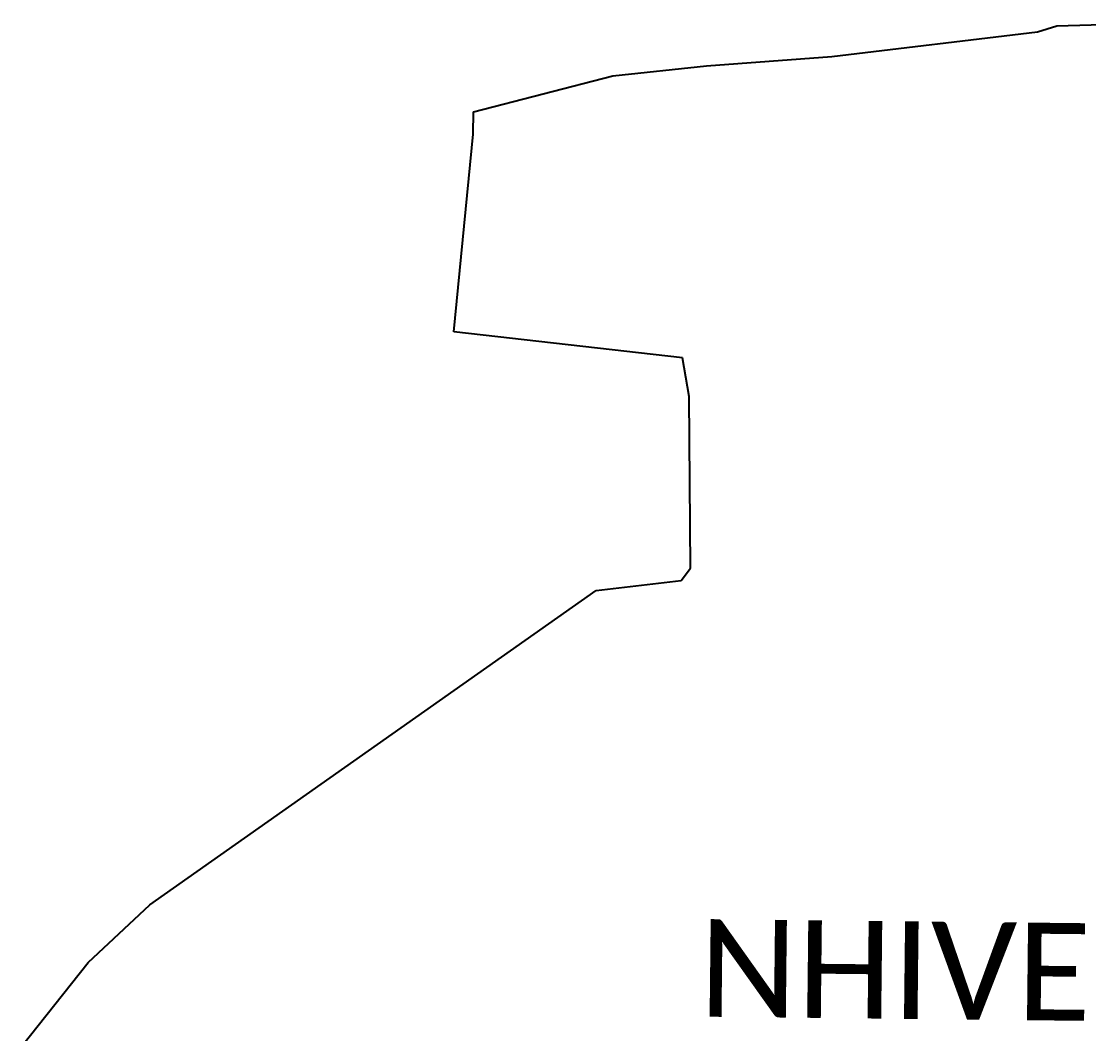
# Model space of a CAD drawing. Header units: metres. Extents: x 336353 to 340664, y 1777288 to 1780698.
# Drawn here: x 337036 to 338797, y 1778908 to 1780579 of the extents above; entities that cross this region are included whole.
import ezdxf

# ---------------------------------------------------------------- set-up
doc = ezdxf.new("R2010")
doc.units = ezdxf.units.M
doc.layers.add('VILLAGE NAME', color=250, linetype='Continuous')
doc.styles.add('MtXpl_Calibri', font='calibri.ttf')

msp = doc.modelspace()

# ---------------------------------------------------------------- linework, layer by layer
at = {"color": 3}
for p, q in [((338713, 1780561.3), (338745.1, 1780571.2)), ((338745.1, 1780571.2), (339003.3, 1780578.5)), ((338373.3, 1780520.5), (338713, 1780561.3)), ((338166.6, 1780505), (338373.3, 1780520.5)), ((338011.9, 1780488.8), (338166.6, 1780505)), ((337781.9, 1780429.3), (338011.9, 1780488.8)), ((337781.6, 1780392.5), (337781.9, 1780429.3)), ((337749.7, 1780065.8), (337781.6, 1780392.5)), ((338126.7, 1780023), (337749.7, 1780065.8)), ((338137.7, 1779959.3), (338126.7, 1780023)), ((338140.4, 1779676.2), (338137.7, 1779959.3)), ((338125, 1779655.5), (338140.4, 1779676.2)), ((337984.3, 1779639.3), (338125, 1779655.5)), ((337247.8, 1779120.3), (337984.3, 1779639.3)), ((337145.7, 1779024.9), (337247.8, 1779120.3)), ((337035.6, 1778886.5), (337145.7, 1779024.9))]:
    msp.add_line(p, q, dxfattribs=at)

# ---------------------------------------------------------------- texts
at = {"layer": 'VILLAGE NAME', "style": 'MtXpl_Calibri'}
msp.add_text('NHIVE', height=161.11, rotation=359.3742, dxfattribs=at).set_placement((338153.6, 1778935.8))

doc.saveas('drawing.dxf')
